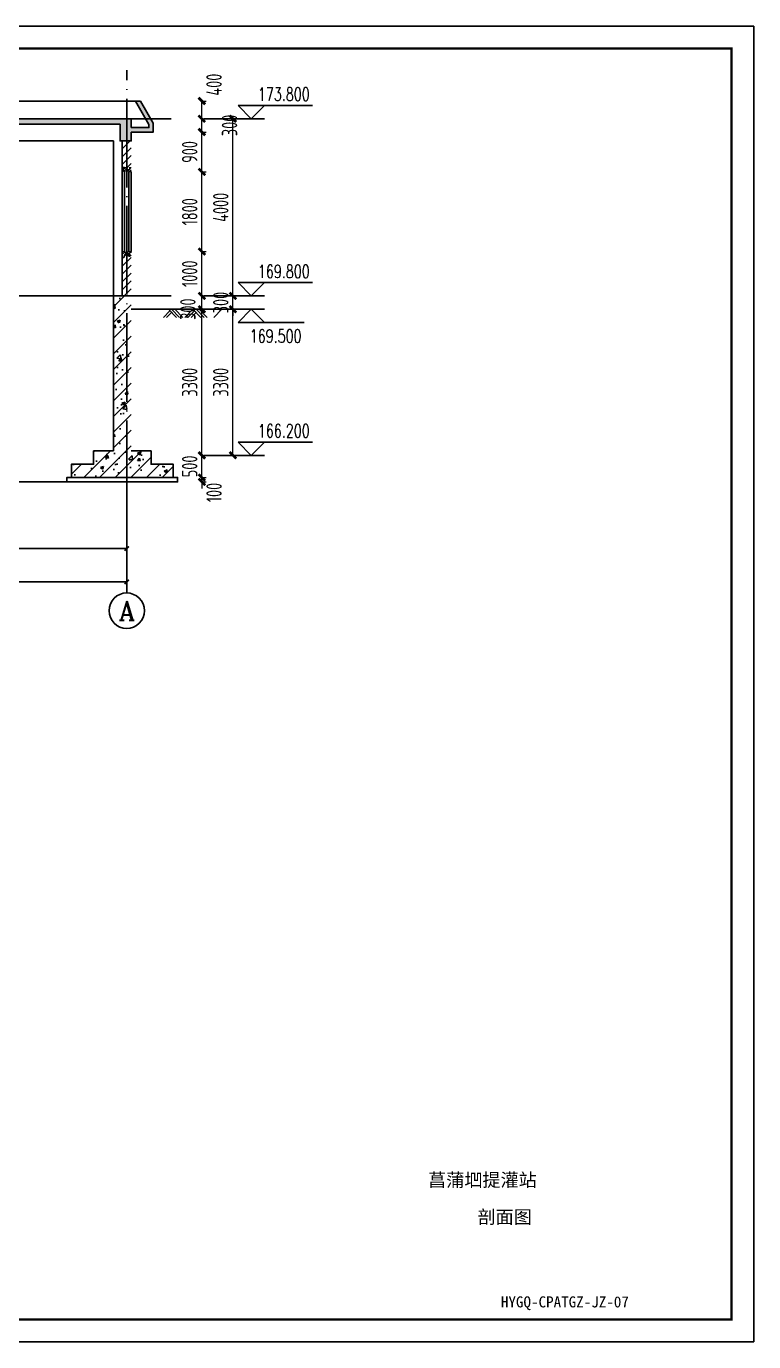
# Model space of a CAD drawing. Header units: millimetres. Extents: x 1742399 to 4898386, y 2481636 to 5226310.
# Drawn here: x 2268851 to 2285283, y 2656332 to 2686032 of the extents above; entities that cross this region are included whole.
import ezdxf
from ezdxf.enums import TextEntityAlignment as Align

# ---------------------------------------------------------------- set-up
doc = ezdxf.new("R2010")
doc.units = ezdxf.units.MM
doc.header["$LTSCALE"] = 1000
doc.linetypes.add('DOTE', pattern=[2.42, 2, -0.2, 0.02, -0.2])
for name, color, linetype in [('AXIS', 3, 'Continuous'), ('AXIS_TEXT', 7, 'Continuous'), ('DIM_ELEV', 3, 'Continuous'), ('DOTE', 1, 'DOTE'), ('PUB_DIM', 3, 'Continuous'), ('PUB_TITLE', 4, 'Continuous'), ('TWT_DIM', 3, 'Continuous'), ('YHJ_剖面_梁板', 4, 'Continuous'), ('YHJ_平面_砖墙', 4, 'Continuous'), ('YHJ_看线', 144, 'Continuous'), ('YHJ_门窗细线', 160, 'Continuous'), ('图框', 7, 'Continuous')]:
    doc.layers.add(name, color=color, linetype=linetype)
doc.styles.add('_TCH_AXIS', font='COMPLEX', dxfattribs={"bigfont": 'GBCBIG'})
doc.styles.add('_TCH_DIM', font='SIMPLEX', dxfattribs={"bigfont": 'GBCBIG'})
doc.styles.add('_TCH_DIM_T3', font='SIMPLEX', dxfattribs={"width": 0.705882, "bigfont": 'GBCBIG'})
doc.styles.add('biaotilan', font='', dxfattribs={"width": 0.7})
doc.styles.add('COMPLEX', font='COMPLEX')
doc.styles.add('TSSD_REIN_T3', font='tssdeng.shx', dxfattribs={"width": 0.7, "bigfont": 'hztxt.shx'})
doc.styles.get('biaotilan').set_extended_font_data('SimSun')
doc.dimstyles.new('_TCH_ARCH&&100', dxfattribs={"dimtxt": 350, "dimasz": 150, "dimexe": 100, "dimexo": 200, "dimgap": 100, "dimtad": 1, "dimdec": 0, "dimzin": 0, "dimdsep": 46, "dimtxsty": 'TSSD_REIN_T3', "dimblk": 'ARCHTICK', "dimcen": 0.09, "dimclrt": 7, "dimazin": 2, "dimtfac": 1, "dimtdec": 0, "dimtix": 1, "dimtmove": 2, "dimatfit": 3, "dimfxl": 1, "dimfxlon": 1, "dimtolj": 1, "dimtzin": 0, "dimlwd": 18, "dimlwe": 18, "dimarcsym": 0})
doc.dimstyles.new('_TCH_ARCH_M_M&&100', dxfattribs={"dimtxt": 297.5, "dimasz": 100, "dimexe": 250, "dimexo": 300, "dimgap": 126.25, "dimtad": 1, "dimdec": 0, "dimzin": 0, "dimdsep": 46, "dimtxsty": '_TCH_DIM_T3', "dimblk": 'ARCHTICK', "dimcen": 0.09, "dimclrt": 7, "dimazin": 2, "dimtfac": 1, "dimtdec": 0, "dimtix": 1, "dimtmove": 2, "dimatfit": 3, "dimfxl": 75, "dimtolj": 1, "dimtzin": 0, "dimarcsym": 0})
doc.dimstyles.new('_TWT_ARCH&&100', dxfattribs={"dimtxt": 297.5, "dimasz": 100, "dimexe": 250, "dimexo": 300, "dimgap": 126.25, "dimtad": 1, "dimdec": 0, "dimzin": 0, "dimdsep": 46, "dimtxsty": '_TCH_DIM_T3', "dimblk": 'ARCHTICK', "dimcen": 0.09, "dimclrt": 7, "dimazin": 2, "dimtfac": 1, "dimtdec": 0, "dimtix": 1, "dimtmove": 2, "dimatfit": 3, "dimfxl": 75, "dimtolj": 1, "dimtzin": 0, "dimarcsym": 0})
pattern_1 = [(45, (165548.64, 2375.02), (-176.776695, 176.776695), []), (50, (165548.64, 2375), (717.26018, -62.75213), [75, -825]), (355, (165548.64, 2375), (-138.75133, 752.19213), [60, -660]), (100.4514, (165608.4, 2369.8), (578.50938, 689.43954), [63.74019, -701.14211]), (46.1842, (165548.6, 2575), (1067.24105, -165.51901), [112.5, -1237.5]), (96.6356, (165637.6, 2561.2), (934.6627, 974.11787), [95.6103, -1051.713]), (351.1842, (165548.6, 2575), (934.66195, 974.1186), [90, -990]), (21, (165648.64, 2525), (596.90705, -402.61889), [75, -825]), (326, (165648.64, 2525), (243.31533, 725.15005), [60, -660]), (71.4514, (165698.4, 2491.5), (840.22263, 322.5305), [63.74019, -701.14211]), (37.5, (165548.64, 2375.02), (12.159855, 332.893854), [0, -652, 0, -670, 0, -662.5]), (7.5, (165548.64, 2375.02), (263.069537, 394.411712), [0, -382, 0, -637, 0, -252.5]), (327.5, (165325.64, 2375.02), (533.822436, -22.554872), [0, -250, 0, -780, 0, -1035]), (317.5, (165225.64, 2375), (583.18617, 100.10498), [0, -325, 0, -518, 0, -735])]

# ---------------------------------------------------------------- blocks, each defined once
blk = doc.blocks.new('HAYJZ A3')
blk.add_lwpolyline([(4975, -403417), (46975, -403417), (46975, -433117), (4975, -433117), (4975, -403417)])
at = {"const_width": 50}
blk.add_lwpolyline([(7475, -403917), (46475, -403917), (46475, -432617), (7475, -432617), (7475, -403917)], dxfattribs=at)
at = {"layer": 'PUB_TITLE'}
blk.add_lwpolyline([(4975, -433117), (46975, -433117), (46975, -403417), (4975, -403417)], close=True, dxfattribs=at)
blk = doc.blocks.new('_ArchTick')
at = {"color": 0, "linetype": 'ByBlock', "const_width": 0.4}
blk.add_lwpolyline([(-0.5, -0.5), (0.5, 0.5)], dxfattribs=at)
blk = doc.blocks.new('*D554')
at = {"layer": 'Defpoints', "color": 0, "transparency": 16777216}
for p in [(2272089, 2675845), (2272089, 2675745), (2272817, 2675845)]:
    blk.add_point(p, dxfattribs=at)
at = {"layer": 'PUB_DIM', "color": 0, "lineweight": 18, "transparency": 16777216}
for p, q in [((2272817, 2675845), (2272817, 2675995)), ((2272816, 2675845), (2272917, 2675845)), ((2272816, 2675745), (2272917, 2675745)), ((2272817, 2675745), (2272817, 2675845)), ((2272817, 2675745), (2272817, 2675595))]:
    blk.add_line(p, q, dxfattribs=at)
at = {"layer": 'PUB_DIM', "color": 0, "lineweight": 18, "transparency": 16777216, "xscale": 150, "yscale": 150, "zscale": 150}
for p, rotation in [((2272817, 2675845), 270), ((2272817, 2675745), 90)]:
    blk.add_blockref('_ArchTick', p, dxfattribs=dict(at, rotation=rotation))
at = {"layer": 'PUB_DIM', "color": 7, "transparency": 16777216, "insert": (2273092, 2675506), "char_height": 350, "attachment_point": 5, "rotation": 90, "style": 'TSSD_REIN_T3'}
blk.add_mtext('\\A1;100', dxfattribs=at)
blk = doc.blocks.new('*D555')
at = {"layer": 'Defpoints', "color": 0, "transparency": 16777216}
for p in [(2272089, 2676345), (2272817, 2676345), (2272089, 2675845)]:
    blk.add_point(p, dxfattribs=at)
at = {"layer": 'PUB_DIM', "color": 0, "lineweight": 18, "transparency": 16777216}
for p, q in [((2272816, 2676345), (2272917, 2676345)), ((2272817, 2676345), (2272817, 2676495)), ((2272817, 2675845), (2272817, 2676345)), ((2272816, 2675845), (2272917, 2675845)), ((2272817, 2675845), (2272817, 2675695))]:
    blk.add_line(p, q, dxfattribs=at)
at = {"layer": 'PUB_DIM', "color": 0, "lineweight": 18, "transparency": 16777216, "xscale": 150, "yscale": 150, "zscale": 150}
for p, rotation in [((2272817, 2676345), 270), ((2272817, 2675845), 90)]:
    blk.add_blockref('_ArchTick', p, dxfattribs=dict(at, rotation=rotation))
at = {"layer": 'PUB_DIM', "color": 7, "transparency": 16777216, "insert": (2272542, 2676095), "char_height": 350, "attachment_point": 5, "rotation": 90, "style": 'TSSD_REIN_T3'}
blk.add_mtext('\\A1;500', dxfattribs=at)
blk = doc.blocks.new('*D556')
at = {"layer": 'Defpoints', "color": 0, "transparency": 16777216}
for p in [(2272089, 2679645), (2272817, 2679645), (2272089, 2676345)]:
    blk.add_point(p, dxfattribs=at)
at = {"layer": 'PUB_DIM', "color": 0, "lineweight": 18, "transparency": 16777216}
for p, q in [((2272816, 2679645), (2272917, 2679645)), ((2272817, 2676345), (2272817, 2679645)), ((2272816, 2676345), (2272917, 2676345))]:
    blk.add_line(p, q, dxfattribs=at)
at = {"layer": 'PUB_DIM', "color": 0, "lineweight": 18, "transparency": 16777216, "xscale": 150, "yscale": 150, "zscale": 150}
for p, rotation in [((2272817, 2679645), 90), ((2272817, 2676345), 270)]:
    blk.add_blockref('_ArchTick', p, dxfattribs=dict(at, rotation=rotation))
at = {"layer": 'PUB_DIM', "color": 7, "transparency": 16777216, "insert": (2272542, 2677995), "char_height": 350, "attachment_point": 5, "rotation": 90, "style": 'TSSD_REIN_T3'}
blk.add_mtext('\\A1;3300', dxfattribs=at)
blk = doc.blocks.new('*D557')
at = {"layer": 'Defpoints', "color": 0, "transparency": 16777216}
for p in [(2272089, 2679945), (2272817, 2679945), (2272089, 2679645)]:
    blk.add_point(p, dxfattribs=at)
at = {"layer": 'PUB_DIM', "color": 0, "lineweight": 18, "transparency": 16777216}
for p, q in [((2272816, 2679945), (2272917, 2679945)), ((2272817, 2679645), (2272817, 2679945)), ((2272816, 2679645), (2272917, 2679645))]:
    blk.add_line(p, q, dxfattribs=at)
at = {"layer": 'PUB_DIM', "color": 0, "lineweight": 18, "transparency": 16777216, "xscale": 150, "yscale": 150, "zscale": 150}
for p, rotation in [((2272817, 2679945), 90), ((2272817, 2679645), 270)]:
    blk.add_blockref('_ArchTick', p, dxfattribs=dict(at, rotation=rotation))
at = {"layer": 'PUB_DIM', "color": 7, "transparency": 16777216, "insert": (2272501, 2679645), "char_height": 350, "attachment_point": 5, "rotation": 90, "style": 'TSSD_REIN_T3'}
blk.add_mtext('\\A1;300', dxfattribs=at)
blk = doc.blocks.new('*D558')
at = {"layer": 'Defpoints', "color": 0, "transparency": 16777216}
for p in [(2272089, 2680945), (2272817, 2680945), (2272089, 2679945)]:
    blk.add_point(p, dxfattribs=at)
at = {"layer": 'PUB_DIM', "color": 0, "lineweight": 18, "transparency": 16777216}
for p, q in [((2272816, 2680945), (2272917, 2680945)), ((2272817, 2679945), (2272817, 2680945)), ((2272816, 2679945), (2272917, 2679945))]:
    blk.add_line(p, q, dxfattribs=at)
at = {"layer": 'PUB_DIM', "color": 0, "lineweight": 18, "transparency": 16777216, "xscale": 150, "yscale": 150, "zscale": 150}
for p, rotation in [((2272817, 2680945), 90), ((2272817, 2679945), 270)]:
    blk.add_blockref('_ArchTick', p, dxfattribs=dict(at, rotation=rotation))
at = {"layer": 'PUB_DIM', "color": 7, "transparency": 16777216, "insert": (2272542, 2680445), "char_height": 350, "attachment_point": 5, "rotation": 90, "style": 'TSSD_REIN_T3'}
blk.add_mtext('\\A1;1000', dxfattribs=at)
blk = doc.blocks.new('*D559')
at = {"layer": 'Defpoints', "color": 0, "transparency": 16777216}
for p in [(2272089, 2682745), (2272817, 2682745), (2272089, 2680945)]:
    blk.add_point(p, dxfattribs=at)
at = {"layer": 'PUB_DIM', "color": 0, "lineweight": 18, "transparency": 16777216}
for p, q in [((2272816, 2682745), (2272917, 2682745)), ((2272817, 2680945), (2272817, 2682745)), ((2272816, 2680945), (2272917, 2680945))]:
    blk.add_line(p, q, dxfattribs=at)
at = {"layer": 'PUB_DIM', "color": 0, "lineweight": 18, "transparency": 16777216, "xscale": 150, "yscale": 150, "zscale": 150}
for p, rotation in [((2272817, 2682745), 90), ((2272817, 2680945), 270)]:
    blk.add_blockref('_ArchTick', p, dxfattribs=dict(at, rotation=rotation))
at = {"layer": 'PUB_DIM', "color": 7, "transparency": 16777216, "insert": (2272542, 2681845), "char_height": 350, "attachment_point": 5, "rotation": 90, "style": 'TSSD_REIN_T3'}
blk.add_mtext('\\A1;1800', dxfattribs=at)
blk = doc.blocks.new('*D560')
at = {"layer": 'Defpoints', "color": 0, "transparency": 16777216}
for p in [(2272089, 2683645), (2272817, 2683645), (2272089, 2682745)]:
    blk.add_point(p, dxfattribs=at)
at = {"layer": 'PUB_DIM', "color": 0, "lineweight": 18, "transparency": 16777216}
for p, q in [((2272816, 2683645), (2272917, 2683645)), ((2272817, 2682745), (2272817, 2683645)), ((2272816, 2682745), (2272917, 2682745))]:
    blk.add_line(p, q, dxfattribs=at)
at = {"layer": 'PUB_DIM', "color": 0, "lineweight": 18, "transparency": 16777216, "xscale": 150, "yscale": 150, "zscale": 150}
for p, rotation in [((2272817, 2683645), 90), ((2272817, 2682745), 270)]:
    blk.add_blockref('_ArchTick', p, dxfattribs=dict(at, rotation=rotation))
at = {"layer": 'PUB_DIM', "color": 7, "transparency": 16777216, "insert": (2272542, 2683195), "char_height": 350, "attachment_point": 5, "rotation": 90, "style": 'TSSD_REIN_T3'}
blk.add_mtext('\\A1;900', dxfattribs=at)
blk = doc.blocks.new('*D561')
at = {"layer": 'Defpoints', "color": 0, "transparency": 16777216}
for p in [(2272089, 2683945), (2272817, 2683945), (2272089, 2683645)]:
    blk.add_point(p, dxfattribs=at)
at = {"layer": 'PUB_DIM', "color": 0, "lineweight": 18, "transparency": 16777216}
for p, q in [((2272816, 2683945), (2272917, 2683945)), ((2272817, 2683645), (2272817, 2683945)), ((2272816, 2683645), (2272917, 2683645))]:
    blk.add_line(p, q, dxfattribs=at)
at = {"layer": 'PUB_DIM', "color": 0, "lineweight": 18, "transparency": 16777216, "xscale": 150, "yscale": 150, "zscale": 150}
for p, rotation in [((2272817, 2683945), 90), ((2272817, 2683645), 270)]:
    blk.add_blockref('_ArchTick', p, dxfattribs=dict(at, rotation=rotation))
at = {"layer": 'PUB_DIM', "color": 7, "transparency": 16777216, "insert": (2273442, 2683795), "char_height": 350, "attachment_point": 5, "rotation": 90, "style": 'TSSD_REIN_T3'}
blk.add_mtext('\\A1;300', dxfattribs=at)
blk = doc.blocks.new('*D562')
at = {"layer": 'Defpoints', "color": 0, "transparency": 16777216}
for p in [(2272089, 2684345), (2272817, 2684345), (2272089, 2683945)]:
    blk.add_point(p, dxfattribs=at)
at = {"layer": 'PUB_DIM', "color": 0, "lineweight": 18, "transparency": 16777216}
for p, q in [((2272816, 2684345), (2272917, 2684345)), ((2272817, 2683945), (2272817, 2684345)), ((2272816, 2683945), (2272917, 2683945))]:
    blk.add_line(p, q, dxfattribs=at)
at = {"layer": 'PUB_DIM', "color": 0, "lineweight": 18, "transparency": 16777216, "xscale": 150, "yscale": 150, "zscale": 150}
for p, rotation in [((2272817, 2684345), 90), ((2272817, 2683945), 270)]:
    blk.add_blockref('_ArchTick', p, dxfattribs=dict(at, rotation=rotation))
at = {"layer": 'PUB_DIM', "color": 7, "transparency": 16777216, "insert": (2273092, 2684715), "char_height": 350, "attachment_point": 5, "rotation": 90, "style": 'TSSD_REIN_T3'}
blk.add_mtext('\\A1;400', dxfattribs=at)
blk = doc.blocks.new('*D563')
at = {"layer": 'Defpoints', "color": 0, "transparency": 16777216}
for p in [(2272389, 2679645), (2273519, 2679645), (2272389, 2676345)]:
    blk.add_point(p, dxfattribs=at)
at = {"layer": 'PUB_DIM', "color": 0, "lineweight": 18, "transparency": 16777216}
for p, q in [((2273518, 2679645), (2273619, 2679645)), ((2273519, 2676345), (2273519, 2679645)), ((2273518, 2676345), (2273619, 2676345))]:
    blk.add_line(p, q, dxfattribs=at)
at = {"layer": 'PUB_DIM', "color": 0, "lineweight": 18, "transparency": 16777216, "xscale": 150, "yscale": 150, "zscale": 150}
for p, rotation in [((2273519, 2679645), 90), ((2273519, 2676345), 270)]:
    blk.add_blockref('_ArchTick', p, dxfattribs=dict(at, rotation=rotation))
at = {"layer": 'PUB_DIM', "color": 7, "transparency": 16777216, "insert": (2273244, 2677995), "char_height": 350, "attachment_point": 5, "rotation": 90, "style": 'TSSD_REIN_T3'}
blk.add_mtext('\\A1;3300', dxfattribs=at)
blk = doc.blocks.new('*D564')
at = {"layer": 'Defpoints', "color": 0, "transparency": 16777216}
for p in [(2272389, 2679945), (2273519, 2679945), (2272389, 2679645)]:
    blk.add_point(p, dxfattribs=at)
at = {"layer": 'PUB_DIM', "color": 0, "lineweight": 18, "transparency": 16777216}
for p, q in [((2273518, 2679945), (2273619, 2679945)), ((2273519, 2679945), (2273519, 2680095)), ((2273519, 2679645), (2273519, 2679945)), ((2273518, 2679645), (2273619, 2679645)), ((2273519, 2679645), (2273519, 2679495))]:
    blk.add_line(p, q, dxfattribs=at)
at = {"layer": 'PUB_DIM', "color": 0, "lineweight": 18, "transparency": 16777216, "xscale": 150, "yscale": 150, "zscale": 150}
for p, rotation in [((2273519, 2679945), 270), ((2273519, 2679645), 90)]:
    blk.add_blockref('_ArchTick', p, dxfattribs=dict(at, rotation=rotation))
at = {"layer": 'PUB_DIM', "color": 7, "transparency": 16777216, "insert": (2273244, 2679795), "char_height": 350, "attachment_point": 5, "rotation": 90, "style": 'TSSD_REIN_T3'}
blk.add_mtext('\\A1;300', dxfattribs=at)
blk = doc.blocks.new('*D565')
at = {"layer": 'Defpoints', "color": 0, "transparency": 16777216}
for p in [(2272389, 2683945), (2273519, 2683945), (2272389, 2679945)]:
    blk.add_point(p, dxfattribs=at)
at = {"layer": 'PUB_DIM', "color": 0, "lineweight": 18, "transparency": 16777216}
for p, q in [((2273518, 2683945), (2273619, 2683945)), ((2273519, 2679945), (2273519, 2683945)), ((2273518, 2679945), (2273619, 2679945))]:
    blk.add_line(p, q, dxfattribs=at)
at = {"layer": 'PUB_DIM', "color": 0, "lineweight": 18, "transparency": 16777216, "xscale": 150, "yscale": 150, "zscale": 150}
for p, rotation in [((2273519, 2683945), 90), ((2273519, 2679945), 270)]:
    blk.add_blockref('_ArchTick', p, dxfattribs=dict(at, rotation=rotation))
at = {"layer": 'PUB_DIM', "color": 7, "transparency": 16777216, "insert": (2273244, 2681945), "char_height": 350, "attachment_point": 5, "rotation": 90, "style": 'TSSD_REIN_T3'}
blk.add_mtext('\\A1;4000', dxfattribs=at)
blk = doc.blocks.new('*D591')
at = {"layer": 'Defpoints', "color": 0, "transparency": 16777216}
for p in [(2253420, 2674735), (2271120, 2674735), (2271120, 2673487)]:
    blk.add_point(p, dxfattribs=at)
at = {"layer": 'TWT_DIM', "color": 0, "lineweight": -2, "transparency": 16777216}
for p, q in [((2253420, 2674435), (2253420, 2673237)), ((2271120, 2674435), (2271120, 2673237)), ((2253420, 2673487), (2271120, 2673487))]:
    blk.add_line(p, q, dxfattribs=at)
at = {"layer": 'TWT_DIM', "color": 0, "lineweight": -2, "transparency": 16777216, "xscale": 100, "yscale": 100, "zscale": 100, "rotation": 180}
blk.add_blockref('_ArchTick', (2253420, 2673487), dxfattribs=at)
at = {"layer": 'TWT_DIM', "color": 0, "lineweight": -2, "transparency": 16777216, "xscale": 100, "yscale": 100, "zscale": 100}
blk.add_blockref('_ArchTick', (2271120, 2673487), dxfattribs=at)
at = {"layer": 'TWT_DIM', "color": 7, "transparency": 16777216, "insert": (2262270, 2673762), "char_height": 297.5, "attachment_point": 5, "style": '_TCH_DIM_T3'}
blk.add_mtext('\\A1;17700', dxfattribs=at)
blk = doc.blocks.new('_AXISO')
blk.add_circle((0, 0), 0.5)
at = {"layer": 'AXIS_TEXT', "style": 'COMPLEX', "width": 1.041667}
blk.add_attdef('A', text='', height=0.56, dxfattribs=at).set_placement((-0.25, -0.28), (0.25, -0.28), align=Align.FIT)
blk = doc.blocks.new('*D592')
at = {"layer": 'Defpoints', "color": 0, "transparency": 16777216}
for p in [(2265120, 2675135), (2271120, 2675135), (2271120, 2674239)]:
    blk.add_point(p, dxfattribs=at)
at = {"layer": 'PUB_DIM', "color": 0, "lineweight": -2, "transparency": 16777216}
for p, q in [((2265120, 2674835), (2265120, 2673989)), ((2271120, 2674835), (2271120, 2673989)), ((2265120, 2674239), (2271120, 2674239))]:
    blk.add_line(p, q, dxfattribs=at)
at = {"layer": 'PUB_DIM', "color": 0, "lineweight": -2, "transparency": 16777216, "xscale": 100, "yscale": 100, "zscale": 100, "rotation": 180}
blk.add_blockref('_ArchTick', (2265120, 2674239), dxfattribs=at)
at = {"layer": 'PUB_DIM', "color": 0, "lineweight": -2, "transparency": 16777216, "xscale": 100, "yscale": 100, "zscale": 100}
blk.add_blockref('_ArchTick', (2271120, 2674239), dxfattribs=at)
at = {"layer": 'PUB_DIM', "color": 7, "transparency": 16777216, "insert": (2268120, 2674514), "char_height": 297.5, "attachment_point": 5, "style": '_TCH_DIM_T3'}
blk.add_mtext('\\A1;6000', dxfattribs=at)

msp = doc.modelspace()

# ---------------------------------------------------------------- hatches: boundary and pattern name
h = msp.add_hatch()
h.set_pattern_fill('钢筋混凝土', color=8, scale=20)
h.set_pattern_definition([(45, (-234855.065, -211147.356), (-35.35533906, 35.35533906), []), (50, (-234855.06, -211147.36), (143.4520365, -12.550427), [15, -165]), (355, (-234855.06, -211147.36), (-27.750267, 150.438427), [12, -132]), (100.4514, (-234843.11, -211148.4), (115.7018763, 137.8879084), [12.748038, -140.2284224]), (46.1842, (-234855.06, -211107.36), (213.44821, -33.103803), [22.5, -247.5]), (96.6356, (-234837.28, -211110.11), (186.932541, 194.823574), [19.122058, -210.3426]), (351.1842, (-234855.06, -211107.36), (186.932389, 194.82372), [18, -198]), (21, (-234835.06, -211117.36), (119.3814104, -80.523778), [15, -165]), (326, (-234835.06, -211117.36), (48.6630664, 145.030009), [12, -132]), (71.4514, (-234825.12, -211124.07), (168.0445257, 64.5060993), [12.748038, -140.2284224]), (37.5, (-234855.065, -211147.356), (2.43197106, 66.5787708), [0, -130.4, 0, -134, 0, -132.5]), (7.5, (-234855.065, -211147.356), (52.6139075, 78.8823424), [0, -76.4, 0, -127.4, 0, -50.5]), (327.5, (-234899.665, -211147.356), (106.7644872, -4.51097435), [0, -50, 0, -156, 0, -207]), (317.5, (-234919.665, -211147.36), (116.6372339, 20.0209965), [0, -65, 0, -103.6, 0, -147])])
h.paths.add_polyline_path([(2271120.2, 2680944.9), (2271020.2, 2680944.9), (2271020.2, 2680844.9), (2271120.2, 2680844.9)])
h.paths.add_polyline_path([(2271220.2, 2680944.9), (2271120.2, 2680944.9), (2271120.2, 2680844.9), (2271220.2, 2680844.9)])
h.paths.add_polyline_path([(2271120.2, 2682844.9), (2271020.2, 2682844.9), (2271020.2, 2682744.9), (2271120.2, 2682744.9)])
h.paths.add_polyline_path([(2271220.2, 2682844.9), (2271120.2, 2682844.9), (2271120.2, 2682744.9), (2271220.2, 2682744.9)])
at = {"layer": 'YHJ_剖面_梁板'}
h = msp.add_hatch(dxfattribs=at)
h.set_pattern_fill('钢筋混凝土', color=8, scale=100)
h.set_pattern_definition(pattern_1)
h.paths.add_polyline_path([(2253320.2, 2683744.9), (2252920.2, 2683744.9), (2252920.2, 2683818.1), (2253224.3, 2684344.9), (2253108.9, 2684344.9), (2252820.2, 2683844.9), (2252820.2, 2683644.9), (2253320.2, 2683644.9)])
h.paths.add_polyline_path([(2259045.2, 2683824.9), (2264995.2, 2683824.9), (2264995.2, 2683344.9), (2265245.2, 2683344.9), (2265245.2, 2683824.9), (2267995.2, 2683824.9), (2267995.2, 2683344.9), (2268245.2, 2683344.9), (2268245.2, 2683824.9), (2270970.2, 2683824.9), (2270970.2, 2683444.9), (2271220.2, 2683444.9), (2271220.2, 2683644.9), (2271720.2, 2683644.9), (2271720.2, 2683844.9), (2271431.5, 2684344.9), (2271316.1, 2684344.9), (2271620.2, 2683818.1), (2271620.2, 2683744.9), (2271220.2, 2683744.9), (2271220.2, 2683944.9), (2270970.2, 2683944.9), (2253320.2, 2683944.9), (2253320.2, 2683344.9), (2253570.2, 2683344.9), (2253570.2, 2683824.9), (2258795.2, 2683824.9), (2258795.2, 2683444.9), (2259045.2, 2683444.9)])
h.paths.add_polyline_path([(2259045.2, 2683444.9), (2258795.2, 2683444.9), (2258795.2, 2683344.9), (2259045.2, 2683344.9)], flags=17)
h = msp.add_hatch(dxfattribs=at)
h.set_pattern_fill('普通砖', color=8, scale=50)
h.set_pattern_definition([(45, (40463.38, 4049.15), (-88.388383, 88.388383), [])])
h.paths.add_polyline_path([(2265020.2, 2682444.9), (2265120.2, 2682444.9), (2265120.2, 2683344.9), (2265020.2, 2683344.9)])
h.paths.add_polyline_path([(2265220.2, 2683344.9), (2265120.2, 2683344.9), (2265120.2, 2682444.9), (2265220.2, 2682444.9)])
h.paths.add_polyline_path([(2271020.2, 2682844.9), (2271120.2, 2682844.9), (2271120.2, 2683444.9), (2271020.2, 2683444.9)])
h.paths.add_polyline_path([(2271120.2, 2682844.9), (2271220.2, 2682844.9), (2271220.2, 2683444.9), (2271120.2, 2683444.9)])
h.paths.add_polyline_path([(2271120.2, 2680844.9), (2271020.2, 2680844.9), (2271020.2, 2679944.9), (2271120.2, 2679944.9)])
h.paths.add_polyline_path([(2271220.2, 2680844.9), (2271120.2, 2680844.9), (2271120.2, 2679944.9), (2271220.2, 2679944.9)])
h = msp.add_hatch(dxfattribs=at)
h.set_pattern_fill('钢筋混凝土', color=8, scale=100)
h.set_pattern_definition(pattern_1)
h.paths.add_polyline_path([(2271220.2, 2679944.9), (2270820.2, 2679944.9), (2270820.2, 2678659.6), (2271220.2, 2678673.4)])
h.paths.add_polyline_path([(2271220.2, 2678673.4), (2270820.2, 2678659.6), (2270820.2, 2676444.9), (2270370.2, 2676444.9), (2270370.2, 2676144.9), (2269870.2, 2676144.9), (2269870.2, 2675844.9), (2270820.2, 2675844.9), (2271670.2, 2675844.9), (2272170.2, 2675844.9), (2272170.2, 2676144.9), (2271670.2, 2676144.9), (2271670.2, 2676444.9), (2271220.2, 2676444.9)])

# ---------------------------------------------------------------- linework, layer by layer
for p, q in [((2272095.9, 2679608.4), (2271948.8, 2679459)), ((2272095.9, 2679608.4), (2271948.8, 2679459)), ((2272131.9, 2679571.9), (2272020.7, 2679459)), ((2272131.9, 2679571.9), (2272020.7, 2679459)), ((2272060, 2679644.9), (2272243.1, 2679459)), ((2272060, 2679644.9), (2272243.1, 2679459)), ((2272131.9, 2679644.9), (2272315, 2679459)), ((2272131.9, 2679644.9), (2272315, 2679459)), ((2272203.8, 2679644.9), (2272387, 2679459)), ((2272203.8, 2679644.9), (2272387, 2679459)), ((2272612.9, 2679644.9), (2272429.7, 2679459)), ((2272612.9, 2679644.9), (2272429.7, 2679459)), ((2272648.9, 2679608.4), (2272501.7, 2679459)), ((2272648.9, 2679608.4), (2272501.7, 2679459)), ((2272684.9, 2679571.9), (2272573.7, 2679459)), ((2272684.9, 2679571.9), (2272573.7, 2679459)), ((2272612.9, 2679644.9), (2272796, 2679459)), ((2272612.9, 2679644.9), (2272796, 2679459)), ((2272684.9, 2679644.9), (2272868, 2679459)), ((2272684.9, 2679644.9), (2272868, 2679459)), ((2272756.8, 2679644.9), (2272939.9, 2679459)), ((2272756.8, 2679644.9), (2272939.9, 2679459)), ((2273271.8, 2679644.9), (2273088.5, 2679459)), ((2273271.8, 2679644.9), (2273088.5, 2679459))]:
    msp.add_line(p, q)
at = {"layer": 'AXIS'}
msp.add_line((2271120.2, 2675135), (2271120.2, 2673237.5), dxfattribs=at)
at = {"layer": 'DIM_ELEV'}
for p, q in [((2273933.4, 2683944.9), (2273633.4, 2684244.9)), ((2273633.4, 2684244.9), (2275313.4, 2684244.9)), ((2273933.4, 2683944.9), (2274233.4, 2684244.9)), ((2272862.2, 2683944.9), (2274233.4, 2683944.9)), ((2273933.4, 2679944.9), (2273633.4, 2680244.9)), ((2273633.4, 2680244.9), (2275313.4, 2680244.9)), ((2273933.4, 2679944.9), (2274233.4, 2680244.9)), ((2272862.2, 2679944.9), (2274233.4, 2679944.9)), ((2272862.2, 2679644.9), (2274233.4, 2679644.9)), ((2273933.4, 2679644.9), (2273633.4, 2679344.9)), ((2273933.4, 2679644.9), (2274233.4, 2679344.9)), ((2273633.4, 2679344.9), (2275129.4, 2679344.9)), ((2273933.4, 2676344.9), (2273633.4, 2676644.9)), ((2273633.4, 2676644.9), (2275313.4, 2676644.9)), ((2273933.4, 2676344.9), (2274233.4, 2676644.9)), ((2272862.2, 2676344.9), (2274233.4, 2676344.9))]:
    msp.add_line(p, q, dxfattribs=at)
at = {"layer": 'DOTE', "linetype": 'DOTE'}
for p, q in [((2271120.2, 2675135), (2271120.2, 2685044.9)), ((2252420.2, 2679944.9), (2272120.2, 2679944.9)), ((2253620.2, 2679944.9), (2272120.2, 2679944.9))]:
    msp.add_line(p, q, dxfattribs=at)
at = {"layer": 'DOTE'}
msp.add_line((2253620.2, 2683944.9), (2272120.2, 2683944.9), dxfattribs=at)
at = {"layer": 'YHJ_剖面_梁板'}
for p, q in [((2253320.2, 2683944.9), (2271220.2, 2683944.9)), ((2268245.2, 2683824.9), (2270970.2, 2683824.9)), ((2271020.2, 2679944.9), (2271020.2, 2683444.9))]:
    msp.add_line(p, q, dxfattribs=at)
for points in [[(2271220.2, 2683644.9), (2271720.2, 2683644.9), (2271720.2, 2683844.9), (2271431.5, 2684344.9)], [(2271220.2, 2683744.9), (2271620.2, 2683744.9), (2271620.2, 2683818.1), (2271316.1, 2684344.9)], [(2271316.1, 2684344.9), (2271431.5, 2684344.9)], [(2271220.2, 2683744.9), (2271220.2, 2683944.9), (2270970.2, 2683944.9)], [(2270970.2, 2683824.9), (2270970.2, 2683444.9), (2271220.2, 2683444.9), (2271220.2, 2683644.9)], [(2270820.2, 2679944.9), (2270820.2, 2676444.9)], [(2271220.2, 2679644.9), (2273585.2, 2679644.9)], [(2270820.2, 2676444.9), (2270370.2, 2676444.9), (2270370.2, 2676144.9), (2269870.2, 2676144.9), (2269870.2, 2675844.9), (2270820.2, 2675844.9), (2271670.2, 2675844.9), (2272170.2, 2675844.9), (2272170.2, 2676144.9), (2271670.2, 2676144.9), (2271670.2, 2676444.9), (2271220.2, 2676444.9)], [(2272270.2, 2675744.9), (2265620.2, 2675744.9)], [(2269870.2, 2675844.9), (2269770.2, 2675844.9), (2269770.2, 2675744.9), (2272170.2, 2675744.9), (2272270.2, 2675744.9), (2272270.2, 2675844.9), (2272170.2, 2675844.9)]]:
    msp.add_lwpolyline(points, dxfattribs=at)
at = {"layer": 'YHJ_剖面_梁板', "const_width": 0.0000001}
for points in [[(2271220.2, 2683644.9), (2271720.2, 2683644.9), (2271720.2, 2683844.9), (2271431.5, 2684344.9)], [(2271220.2, 2676444.9), (2271220.2, 2683644.9)]]:
    msp.add_lwpolyline(points, dxfattribs=at)
for points in [[(2271020.2, 2682744.9), (2271220.2, 2682744.9), (2271220.2, 2682844.9), (2271020.2, 2682844.9)], [(2271020.2, 2680844.9), (2271220.2, 2680844.9), (2271220.2, 2680944.9), (2271020.2, 2680944.9)]]:
    msp.add_lwpolyline(points, close=True, dxfattribs=at)
at = {"layer": 'YHJ_平面_砖墙'}
msp.add_lwpolyline([(2255220.2, 2679944.9), (2271220.2, 2679944.9)], dxfattribs=at)
at = {"layer": 'YHJ_看线'}
for p, q in [((2253224.3, 2684344.9), (2271316.1, 2684344.9)), ((2270820.2, 2679944.9), (2270820.2, 2683444.9))]:
    msp.add_line(p, q, dxfattribs=at)
msp.add_lwpolyline([(2270820.2, 2683444.9), (2268245.2, 2683444.9)], dxfattribs=at)
at = {"layer": 'YHJ_门窗细线'}
for points in [[(2271020.2, 2680944.9), (2271020.2, 2680944.9), (2271020.2, 2682744.9), (2271020.2, 2682744.9)], [(2271070.2, 2680944.9), (2271070.2, 2680944.9), (2271070.2, 2682744.9), (2271070.2, 2682744.9)], [(2271170.2, 2680944.9), (2271170.2, 2680944.9), (2271170.2, 2682744.9), (2271170.2, 2682744.9)], [(2271220.2, 2680944.9), (2271220.2, 2680944.9), (2271220.2, 2682744.9), (2271220.2, 2682744.9)]]:
    msp.add_lwpolyline(points, close=True, dxfattribs=at)

# ---------------------------------------------------------------- block references
msp.add_blockref('HAYJZ A3', (2238308.5, 3089449))
at = {"layer": 'AXIS'}
ref = msp.add_blockref('_AXISO', (2271120.2, 2672837.5), dxfattribs=dict(at, xscale=800, yscale=800, zscale=800))
ref.add_attrib('A', 'A', dxfattribs={"layer": 'AXIS_TEXT', "height": 425.2, "style": '_TCH_AXIS'}).set_placement((2270938, 2672624.9), (2271302.4, 2672624.9), align=Align.FIT)

# ---------------------------------------------------------------- texts
at = {"layer": 'DIM_ELEV', "color": 7, "style": '_TCH_DIM', "width": 0.705882}
for s, p in [('173.800', (2274083.4, 2684349.9)), ('169.800', (2274083.4, 2680349.9)), ('169.500', (2273899.4, 2678889.9)), ('166.200', (2274083.4, 2676749.9))]:
    msp.add_text(s, height=297.5, dxfattribs=at).set_placement(p)
at = {"layer": '图框', "style": 'biaotilan'}
for s, height, p in [('菖蒲垇提灌站', 300, (2277927.4, 2659834)), ('剖面图', 300, (2279043.4, 2658998.1)), ('HYGQ-CPATGZ-JZ-07', 250, (2279572.4, 2657106.2))]:
    msp.add_text(s, height=height, dxfattribs=at).set_placement(p)

# ---------------------------------------------------------------- dimensions: what is measured, and where the dimension line sits
at = {"layer": 'PUB_DIM'}
for base, p1, p2, picture, middle in [((2272817.3, 2684344.9), (2272089, 2683944.9), (2272089, 2684344.9), '*D562', (2273092.3, 2684714.9)), ((2272817.3, 2683944.9), (2272089, 2683644.9), (2272089, 2683944.9), '*D561', (2273442.3, 2683794.9)), ((2272817.3, 2679944.9), (2272089, 2679644.9), (2272089, 2679944.9), '*D557', (2272501.2, 2679644.9)), ((2272817.3, 2675844.9), (2272089, 2675744.9), (2272089, 2675844.9), '*D554', (2273092.3, 2675505.9))]:
    dim = msp.add_linear_dim(base=base, p1=p1, p2=p2, angle=90, dimstyle='_TCH_ARCH&&100', dxfattribs=at)
    dim.commit()
    dim.dimension.update_dxf_attribs({"geometry": picture, "text_midpoint": middle, "dimtype": 161})
for p1, p2, distance, dimstyle, picture, middle in [((2272389, 2679944.9), (2272389, 2683944.9), -1130.5, '_TCH_ARCH&&100', '*D565', (2273244.4, 2681944.9)), ((2272089, 2682744.9), (2272089, 2683644.9), -728.3, '_TCH_ARCH&&100', '*D560', (2272542.3, 2683194.9)), ((2272089, 2680944.9), (2272089, 2682744.9), -728.3, '_TCH_ARCH&&100', '*D559', (2272542.3, 2681844.9)), ((2272089, 2679944.9), (2272089, 2680944.9), -728.3, '_TCH_ARCH&&100', '*D558', (2272542.3, 2680444.9)), ((2272389, 2679644.9), (2272389, 2679944.9), -1130.5, '_TCH_ARCH&&100', '*D564', (2273244.4, 2679794.9)), ((2272089, 2676344.9), (2272089, 2679644.9), -728.3, '_TCH_ARCH&&100', '*D556', (2272542.3, 2677994.9)), ((2272389, 2676344.9), (2272389, 2679644.9), -1130.5, '_TCH_ARCH&&100', '*D563', (2273244.4, 2677994.9)), ((2272089, 2675844.9), (2272089, 2676344.9), -728.3, '_TCH_ARCH&&100', '*D555', (2272542.3, 2676094.9)), ((2265120.2, 2675135), (2271120.2, 2675135), -895.8, '_TCH_ARCH_M_M&&100', '*D592', (2268120.2, 2674514.2))]:
    dim = msp.add_aligned_dim(p1=p1, p2=p2, distance=distance, dimstyle=dimstyle, dxfattribs=at)
    dim.commit()
    dim.dimension.update_dxf_attribs({"geometry": picture, "text_midpoint": middle})
at = {"layer": 'TWT_DIM'}
dim = msp.add_aligned_dim(p1=(2253420.2, 2674735), p2=(2271120.2, 2674735), distance=-1247.5, dimstyle='_TWT_ARCH&&100', dxfattribs=at)
dim.commit()
dim.dimension.update_dxf_attribs({"geometry": '*D591', "text_midpoint": (2262270.2, 2673762.5)})

doc.saveas('drawing.dxf')
